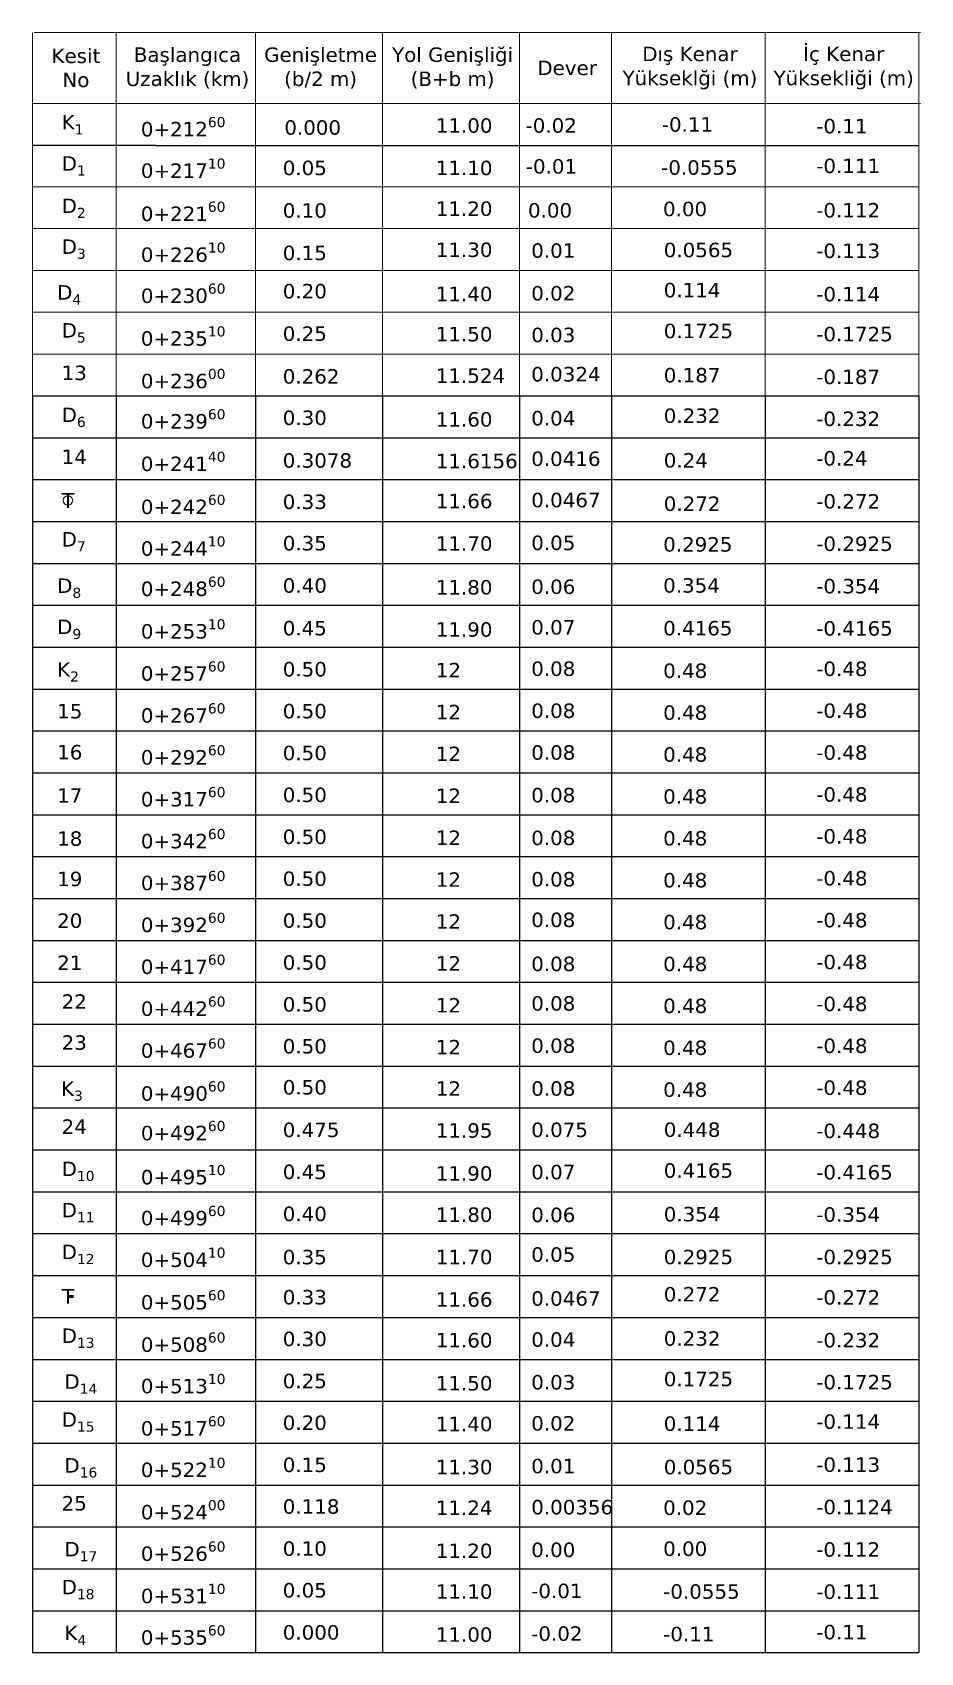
# Model space of a CAD drawing. Header units: millimetres. Extents: x 19067981 to 38137102, y 2652003 to 2652615.
# Drawn here: x 19068062.52 to 19068074.82, y 2652300.49 to 2652322.92 of the extents above; entities that cross this region are included whole.
import ezdxf

# ---------------------------------------------------------------- set-up
doc = ezdxf.new("R2010")
doc.units = ezdxf.units.MM
doc.layers.add('dever ve genişletme', color=1, linetype='Continuous', lineweight=20)
doc.styles.get("Standard").update_dxf_attribs({"font": 'arial.ttf'})

msp = doc.modelspace()

# ---------------------------------------------------------------- linework, layer by layer
for p, q in [((19068064.226, 2652321.354), (19068062.516, 2652321.354)), ((19068064.226, 2652321.354), (19068074.793, 2652321.354)), ((19068062.516, 2652317.887), (19068062.516, 2652309.187)), ((19068062.516, 2652317.887), (19068074.793, 2652317.887)), ((19068063.677, 2652317.887), (19068063.677, 2652309.187)), ((19068065.606, 2652317.887), (19068065.606, 2652309.187)), ((19068067.363, 2652317.887), (19068067.363, 2652309.187)), ((19068069.262, 2652317.887), (19068069.262, 2652309.187)), ((19068070.535, 2652317.887), (19068070.535, 2652309.187)), ((19068072.664, 2652317.887), (19068072.664, 2652309.187)), ((19068074.793, 2652317.887), (19068074.793, 2652309.187)), ((19068062.516, 2652317.307), (19068074.793, 2652317.307)), ((19068062.516, 2652316.727), (19068074.793, 2652316.727)), ((19068062.516, 2652316.727), (19068074.793, 2652316.727)), ((19068062.516, 2652316.147), (19068074.793, 2652316.147)), ((19068062.516, 2652315.567), (19068074.793, 2652315.567)), ((19068062.516, 2652314.987), (19068074.793, 2652314.987)), ((19068062.516, 2652314.407), (19068074.793, 2652314.407)), ((19068062.516, 2652313.827), (19068074.793, 2652313.827)), ((19068062.516, 2652313.247), (19068074.793, 2652313.247)), ((19068062.516, 2652312.667), (19068074.793, 2652312.667)), ((19068062.516, 2652312.087), (19068074.793, 2652312.087)), ((19068062.516, 2652311.507), (19068074.793, 2652311.507)), ((19068062.516, 2652310.927), (19068074.793, 2652310.927)), ((19068062.516, 2652310.347), (19068074.793, 2652310.347)), ((19068062.516, 2652309.767), (19068074.793, 2652309.767)), ((19068062.516, 2652309.187), (19068062.516, 2652305.707)), ((19068062.516, 2652309.187), (19068074.793, 2652309.187)), ((19068063.677, 2652309.187), (19068063.677, 2652305.707)), ((19068065.606, 2652309.187), (19068065.606, 2652305.707)), ((19068067.363, 2652309.187), (19068067.363, 2652305.707)), ((19068069.262, 2652309.187), (19068069.262, 2652305.707)), ((19068070.535, 2652309.187), (19068070.535, 2652305.707)), ((19068072.664, 2652309.187), (19068072.664, 2652305.707)), ((19068074.793, 2652309.187), (19068074.793, 2652305.707)), ((19068062.516, 2652308.607), (19068074.793, 2652308.607)), ((19068062.516, 2652308.027), (19068074.793, 2652308.027)), ((19068062.516, 2652307.447), (19068074.793, 2652307.447)), ((19068062.516, 2652306.867), (19068074.793, 2652306.867)), ((19068062.516, 2652306.287), (19068074.793, 2652306.287)), ((19068062.516, 2652305.707), (19068062.516, 2652304.547)), ((19068062.516, 2652305.707), (19068074.793, 2652305.707)), ((19068063.677, 2652305.707), (19068063.677, 2652304.547)), ((19068065.606, 2652305.707), (19068065.606, 2652304.547)), ((19068067.363, 2652305.707), (19068067.363, 2652304.547)), ((19068069.262, 2652305.707), (19068069.262, 2652304.547)), ((19068070.535, 2652305.707), (19068070.535, 2652304.547)), ((19068072.664, 2652305.707), (19068072.664, 2652304.547)), ((19068074.793, 2652305.707), (19068074.793, 2652304.547)), ((19068062.516, 2652305.127), (19068074.793, 2652305.127)), ((19068062.516, 2652304.547), (19068074.793, 2652304.547)), ((19068062.516, 2652304.547), (19068062.516, 2652303.387)), ((19068062.516, 2652304.547), (19068074.793, 2652304.547)), ((19068063.677, 2652304.547), (19068063.677, 2652303.387)), ((19068065.606, 2652304.547), (19068065.606, 2652303.387)), ((19068067.363, 2652304.547), (19068067.363, 2652303.387)), ((19068069.262, 2652304.547), (19068069.262, 2652303.387)), ((19068070.535, 2652304.547), (19068070.535, 2652303.387)), ((19068072.664, 2652304.547), (19068072.664, 2652303.387)), ((19068074.793, 2652304.547), (19068074.793, 2652303.387)), ((19068062.516, 2652303.967), (19068074.793, 2652303.967)), ((19068062.516, 2652303.387), (19068074.793, 2652303.387)), ((19068062.516, 2652303.387), (19068062.516, 2652302.227)), ((19068062.516, 2652303.387), (19068074.793, 2652303.387)), ((19068063.677, 2652303.387), (19068063.677, 2652302.227)), ((19068065.606, 2652303.387), (19068065.606, 2652302.227)), ((19068067.363, 2652303.387), (19068067.363, 2652302.227)), ((19068069.262, 2652303.387), (19068069.262, 2652302.227)), ((19068070.535, 2652303.387), (19068070.535, 2652302.227)), ((19068072.664, 2652303.387), (19068072.664, 2652302.227)), ((19068074.793, 2652303.387), (19068074.793, 2652302.227)), ((19068062.516, 2652302.807), (19068074.793, 2652302.807)), ((19068062.516, 2652302.227), (19068074.793, 2652302.227)), ((19068062.516, 2652302.227), (19068062.516, 2652301.067)), ((19068062.516, 2652302.227), (19068074.793, 2652302.227)), ((19068063.677, 2652302.227), (19068063.677, 2652301.067)), ((19068065.606, 2652302.227), (19068065.606, 2652301.067)), ((19068067.363, 2652302.227), (19068067.363, 2652301.067)), ((19068069.262, 2652302.227), (19068069.262, 2652301.067)), ((19068070.535, 2652302.227), (19068070.535, 2652301.067)), ((19068072.664, 2652302.227), (19068072.664, 2652301.067)), ((19068074.793, 2652302.227), (19068074.793, 2652301.067)), ((19068062.516, 2652301.647), (19068074.793, 2652301.647)), ((19068062.516, 2652301.067), (19068074.793, 2652301.067)), ((19068062.516, 2652301.067), (19068062.516, 2652300.487)), ((19068062.516, 2652301.067), (19068074.793, 2652301.067)), ((19068063.677, 2652301.067), (19068063.677, 2652300.487)), ((19068065.606, 2652301.067), (19068065.606, 2652300.487)), ((19068067.363, 2652301.067), (19068067.363, 2652300.487)), ((19068069.262, 2652301.067), (19068069.262, 2652300.487)), ((19068070.535, 2652301.067), (19068070.535, 2652300.487)), ((19068072.664, 2652301.067), (19068072.664, 2652300.487)), ((19068074.793, 2652301.067), (19068074.793, 2652300.487)), ((19068062.516, 2652300.487), (19068074.793, 2652300.487))]:
    msp.add_line(p, q)
at = {"layer": 'dever ve genişletme', "color": 0, "ltscale": 2}
for p, q in [((19068062.516, 2652322.918), (19068062.516, 2652317.887)), ((19068062.539, 2652322.917), (19068074.816, 2652322.917)), ((19068063.677, 2652322.918), (19068063.677, 2652317.887)), ((19068065.606, 2652322.918), (19068065.606, 2652317.887)), ((19068067.363, 2652322.918), (19068067.363, 2652317.887)), ((19068069.262, 2652322.918), (19068069.262, 2652317.887)), ((19068070.535, 2652322.918), (19068070.535, 2652317.887)), ((19068072.664, 2652322.918), (19068072.664, 2652317.887)), ((19068074.793, 2652322.918), (19068074.793, 2652317.887)), ((19068062.516, 2652321.936), (19068074.793, 2652321.936)), ((19068062.539, 2652321.934), (19068074.816, 2652321.934)), ((19068062.516, 2652320.779), (19068074.793, 2652320.779)), ((19068062.516, 2652320.201), (19068074.793, 2652320.201)), ((19068062.516, 2652319.622), (19068074.793, 2652319.622)), ((19068062.516, 2652319.044), (19068074.793, 2652319.044)), ((19068062.516, 2652318.465), (19068074.793, 2652318.465))]:
    msp.add_line(p, q, dxfattribs=at)
at = {"layer": 'dever ve genişletme', "color": 0, "lineweight": 53}
msp.add_line((19068063.013, 2652305.419), (19068063.086, 2652305.419), dxfattribs=at)
at = {"layer": 'dever ve genişletme', "color": 0, "lineweight": 5}
msp.add_circle((19068063.009, 2652316.439), 0.065, dxfattribs=at)

# ---------------------------------------------------------------- texts
at = {"char_height": 0.2, "attachment_point": 1}
for s, insert, width in [('\\A1;{\\fVerdana|b0|i0|c162|p34;K\\H0.7x;\\S^ 1;}', (19068062.921, 2652321.775), 0.83451), ('\\A1;{\\fVerdana|b0|i0|c162|p34;0+212\\H0.7x;\\S60^ ;}', (19068064.018, 2652321.747), 9.28577), ('{\\fVerdana|b0|i0|c162|p34;0.000}', (19068066.005, 2652321.702), 4.62296), ('{\\fVerdana|b0|i0|c162|p34;11.00}', (19068068.102, 2652321.729), 1.3258), ('{\\fVerdana|b0|i0|c162|p34;-0.02}', (19068069.346, 2652321.73), 1.38749), ('{\\fVerdana|b0|i0|c162|p34;-0.11}', (19068071.233, 2652321.744), 2.27147), ('{\\fVerdana|b0|i0|c162|p34;-0.11}', (19068073.371, 2652321.721), 3.15566), ('\\A1;{\\fVerdana|b0|i0|c162|p34;D\\H0.7x;\\S^ 1;}', (19068062.921, 2652321.204), 0.83451), ('\\A1;{\\fVerdana|b0|i0|c162|p34;0+217\\H0.7x;\\S10^ ;}', (19068064.018, 2652321.172), 9.28577), ('{\\fVerdana|b0|i0|c162|p34;0.05}', (19068065.983, 2652321.142), 1.80758), ('{\\fVerdana|b0|i0|c162|p34;11.10}', (19068068.102, 2652321.142), 1.3258), ('{\\fVerdana|b0|i0|c162|p34;-0.01}', (19068069.349, 2652321.164), 1.94951), ('{\\fVerdana|b0|i0|c162|p34;-0.0555}', (19068071.223, 2652321.148), 1.84203), ('{\\fVerdana|b0|i0|c162|p34;-0.111}', (19068073.371, 2652321.17), 3.15566), ('\\A1;{\\fVerdana|b0|i0|c162|p34;D\\H0.7x;\\S^ 2;}', (19068062.921, 2652320.617), 0.83451), ('\\A1;{\\fVerdana|b0|i0|c162|p34;0+221\\H0.7x;\\S60^ ;}', (19068064.018, 2652320.575), 9.28577), ('{\\fVerdana|b0|i0|c162|p34;0.10}', (19068065.983, 2652320.553), 1.80758), ('{\\fVerdana|b0|i0|c162|p34;11.20}', (19068068.102, 2652320.578), 1.3258), ('{\\fVerdana|b0|i0|c162|p34;0.00}', (19068069.379, 2652320.555), 1.58068), ('{\\fVerdana|b0|i0|c162|p34;0.00}', (19068071.249, 2652320.574), 2.65327), ('{\\fVerdana|b0|i0|c162|p34;-0.112}', (19068073.371, 2652320.556), 3.15566), ('\\A1;{\\fVerdana|b0|i0|c162|p34;D\\H0.7x;\\S^ 3;}', (19068062.921, 2652320.052), 0.83451), ('\\A1;{\\fVerdana|b0|i0|c162|p34;0+226\\H0.7x;\\S10^ ;}', (19068064.018, 2652320.009), 9.28577), ('{\\fVerdana|b0|i0|c162|p34;0.15}', (19068065.983, 2652319.965), 1.80758), ('{\\fVerdana|b0|i0|c162|p34;11.30}', (19068068.102, 2652320.009), 1.3258), ('{\\fVerdana|b0|i0|c162|p34;0.01}', (19068069.424, 2652319.998), 1.62391), ('{\\fVerdana|b0|i0|c162|p34;0.0565}', (19068071.259, 2652320.006), 2.92285), ('{\\fVerdana|b0|i0|c162|p34;-0.113}', (19068073.371, 2652319.995), 3.15566), ('\\A1;{\\fVerdana|b0|i0|c162|p34;D\\H0.7x;\\S^ 4;}', (19068062.859, 2652319.419), 2.7167), ('\\A1;{\\fVerdana|b0|i0|c162|p34;0+230\\H0.7x;\\S60^ ;}', (19068064.018, 2652319.441), 9.28577), ('{\\fVerdana|b0|i0|c162|p34;0.20}', (19068065.983, 2652319.436), 1.80758), ('{\\fVerdana|b0|i0|c162|p34;11.40}', (19068068.102, 2652319.397), 1.3258), ('{\\fVerdana|b0|i0|c162|p34;0.02}', (19068069.424, 2652319.407), 1.62391), ('{\\fVerdana|b0|i0|c162|p34;0.114}', (19068071.259, 2652319.451), 2.92285), ('{\\fVerdana|b0|i0|c162|p34;-0.114}', (19068073.371, 2652319.395), 3.15566), ('\\A1;{\\fVerdana|b0|i0|c162|p34;D\\H0.7x;\\S^ 5;}', (19068062.921, 2652318.893), 0.83451), ('\\A1;{\\fVerdana|b0|i0|c162|p34;0+235\\H0.7x;\\S10^ ;}', (19068064.018, 2652318.849), 9.28577), ('{\\fVerdana|b0|i0|c162|p34;0.25}', (19068065.983, 2652318.848), 1.80758), ('{\\fVerdana|b0|i0|c162|p34;11.50}', (19068068.102, 2652318.841), 1.3258), ('{\\fVerdana|b0|i0|c162|p34;0.03}', (19068069.424, 2652318.83), 1.62391), ('{\\fVerdana|b0|i0|c162|p34;0.1725}', (19068071.259, 2652318.885), 2.92285), ('{\\fVerdana|b0|i0|c162|p34;-0.1725}', (19068073.371, 2652318.842), 3.15566), ('{\\fVerdana|b0|i0|c162|p34;13}', (19068062.921, 2652318.305), 0.83451), ('\\A1;{\\fVerdana|b0|i0|c162|p34;0+236\\H0.7x;\\S00^ ;}', (19068064.018, 2652318.26), 9.28577), ('{\\fVerdana|b0|i0|c162|p34;0.262}', (19068065.983, 2652318.256), 1.80758), ('{\\fVerdana|b0|i0|c162|p34;11.524}', (19068068.102, 2652318.266), 1.3258), ('{\\fVerdana|b0|i0|c162|p34;0.0324}', (19068069.424, 2652318.286), 1.62391), ('{\\fVerdana|b0|i0|c162|p34;0.187}', (19068071.259, 2652318.273), 2.92285), ('{\\fVerdana|b0|i0|c162|p34;-0.187}', (19068073.371, 2652318.249), 3.15566), ('\\A1;{\\fVerdana|b0|i0|c162|p34;D\\H0.7x;\\S^ 6;}', (19068062.921, 2652317.723), 0.83451), ('{\\fVerdana|b0|i0|c162|p34;0.232}', (19068071.259, 2652317.712), 2.92285), ('\\A1;{\\fVerdana|b0|i0|c162|p34;0+239\\H0.7x;\\S60^ ;}', (19068064.018, 2652317.702), 9.28577), ('{\\fVerdana|b0|i0|c162|p34;0.30}', (19068065.983, 2652317.683), 1.80758), ('{\\fVerdana|b0|i0|c162|p34;11.60}', (19068068.102, 2652317.661), 1.3258), ('{\\fVerdana|b0|i0|c162|p34;0.04}', (19068069.424, 2652317.677), 1.62391), ('{\\fVerdana|b0|i0|c162|p34;-0.232}', (19068073.371, 2652317.669), 3.15566), ('{\\fVerdana|b0|i0|c162|p34;14}', (19068062.921, 2652317.143), 0.83451), ('\\A1;{\\fVerdana|b0|i0|c162|p34;0+241\\H0.7x;\\S40^ ;}', (19068064.018, 2652317.113), 9.28577), ('{\\fVerdana|b0|i0|c162|p34;0.3078}', (19068065.983, 2652317.092), 1.80758), ('{\\fVerdana|b0|i0|c162|p34;11.6156}', (19068068.102, 2652317.084), 1.3258), ('{\\fVerdana|b0|i0|c162|p34;0.0416}', (19068069.424, 2652317.116), 1.62391), ('{\\fVerdana|b0|i0|c162|p34;0.24}', (19068071.259, 2652317.094), 2.92285), ('{\\fVerdana|b0|i0|c162|p34;-0.24}', (19068073.371, 2652317.122), 3.15566), ('\\A1;{\\fVerdana|b0|i0|c162|p34;0+242\\H0.7x;\\S60^ ;}', (19068064.018, 2652316.517), 9.28577), ('{\\fVerdana|b0|i0|c162|p34;0.33}', (19068065.983, 2652316.52), 1.80758), ('{\\fVerdana|b0|i0|c162|p34;11.66}', (19068068.102, 2652316.53), 1.3258), ('{\\fVerdana|b0|i0|c162|p34;0.0467}', (19068069.424, 2652316.544), 1.62391), ('{\\fVerdana|b0|i0|c162|p34;0.272}', (19068071.259, 2652316.493), 2.92285), ('{\\fVerdana|b0|i0|c162|p34;-0.272}', (19068073.371, 2652316.526), 3.15566), ('\\A1;{\\fVerdana|b0|i0|c162|p34;D\\H0.7x;\\S^ 7;}', (19068062.921, 2652316), 0.83451), ('\\A1;{\\fVerdana|b0|i0|c162|p34;0+244\\H0.7x;\\S10^ ;}', (19068064.018, 2652315.941), 9.28577), ('{\\fVerdana|b0|i0|c162|p34;0.35}', (19068065.983, 2652315.947), 1.80758), ('{\\fVerdana|b0|i0|c162|p34;11.70}', (19068068.102, 2652315.942), 1.3258), ('{\\fVerdana|b0|i0|c162|p34;0.05}', (19068069.424, 2652315.951), 1.62391), ('{\\fVerdana|b0|i0|c162|p34;0.2925}', (19068071.251, 2652315.93), 1.80848), ('{\\fVerdana|b0|i0|c162|p34;-0.2925}', (19068073.371, 2652315.939), 3.15566), ('\\A1;{\\fVerdana|b0|i0|c162|p34;D\\H0.7x;\\S^ 8;}', (19068062.859, 2652315.358), 2.7167), ('\\A1;{\\fVerdana|b0|i0|c162|p34;0+248\\H0.7x;\\S60^ ;}', (19068064.018, 2652315.383), 9.28577), ('{\\fVerdana|b0|i0|c162|p34;0.40}', (19068065.983, 2652315.361), 1.80758), ('{\\fVerdana|b0|i0|c162|p34;11.80}', (19068068.102, 2652315.336), 1.3258), ('{\\fVerdana|b0|i0|c162|p34;0.06}', (19068069.424, 2652315.344), 1.62391), ('{\\fVerdana|b0|i0|c162|p34;0.354}', (19068071.251, 2652315.362), 1.80848), ('{\\fVerdana|b0|i0|c162|p34;-0.354}', (19068073.371, 2652315.352), 3.15566), ('\\A1;{\\fVerdana|b0|i0|c162|p34;0+253\\H0.7x;\\S10^ ;}', (19068064.018, 2652314.794), 9.28577), ('\\A1;{\\fVerdana|b0|i0|c162|p34;D\\H0.7x;\\S^ 9;}', (19068062.859, 2652314.788), 2.7167), ('{\\fVerdana|b0|i0|c162|p34;0.45}', (19068065.983, 2652314.771), 1.80758), ('{\\fVerdana|b0|i0|c162|p34;11.90}', (19068068.102, 2652314.752), 1.3258), ('{\\fVerdana|b0|i0|c162|p34;0.07}', (19068069.424, 2652314.782), 1.62391), ('{\\fVerdana|b0|i0|c162|p34;0.4165}', (19068071.251, 2652314.77), 1.80848), ('{\\fVerdana|b0|i0|c162|p34;-0.4165}', (19068073.371, 2652314.767), 3.15566), ('\\A1;{\\fVerdana|b0|i0|c162|p34;K\\H0.7x;\\S^ 2;}', (19068062.859, 2652314.199), 2.7167), ('\\A1;{\\fVerdana|b0|i0|c162|p34;0+257\\H0.7x;\\S60^ ;}', (19068064.018, 2652314.21), 9.28577), ('{\\fVerdana|b0|i0|c162|p34;0.50}', (19068065.983, 2652314.202), 1.80758), ('{\\fVerdana|b0|i0|c162|p34;12}', (19068068.102, 2652314.189), 1.3258), ('{\\fVerdana|b0|i0|c162|p34;0.08}', (19068069.424, 2652314.209), 1.62391), ('{\\fVerdana|b0|i0|c162|p34;0.48}', (19068071.251, 2652314.181), 1.80848), ('{\\fVerdana|b0|i0|c162|p34;-0.48}', (19068073.371, 2652314.208), 3.15566), ('{\\fVerdana|b0|i0|c162|p34;15}', (19068062.859, 2652313.621), 2.7167), ('\\A1;{\\fVerdana|b0|i0|c162|p34;0+267\\H0.7x;\\S60^ ;}', (19068064.018, 2652313.63), 9.28577), ('{\\fVerdana|b0|i0|c162|p34;0.50}', (19068065.983, 2652313.622), 1.80758), ('{\\fVerdana|b0|i0|c162|p34;12}', (19068068.102, 2652313.609), 1.3258), ('{\\fVerdana|b0|i0|c162|p34;0.08}', (19068069.424, 2652313.627), 1.62391), ('{\\fVerdana|b0|i0|c162|p34;0.48}', (19068071.251, 2652313.601), 1.80848), ('{\\fVerdana|b0|i0|c162|p34;-0.48}', (19068073.371, 2652313.628), 3.15566), ('{\\fVerdana|b0|i0|c162|p34;16}', (19068062.859, 2652313.053), 2.7167), ('\\A1;{\\fVerdana|b0|i0|c162|p34;0+292\\H0.7x;\\S60^ ;}', (19068064.018, 2652313.05), 9.28577), ('{\\fVerdana|b0|i0|c162|p34;0.50}', (19068065.983, 2652313.042), 1.80758), ('{\\fVerdana|b0|i0|c162|p34;12}', (19068068.102, 2652313.029), 1.3258), ('{\\fVerdana|b0|i0|c162|p34;0.08}', (19068069.424, 2652313.049), 1.62391), ('{\\fVerdana|b0|i0|c162|p34;0.48}', (19068071.251, 2652313.021), 1.80848), ('{\\fVerdana|b0|i0|c162|p34;-0.48}', (19068073.371, 2652313.048), 3.15566), ('{\\fVerdana|b0|i0|c162|p34;17}', (19068062.859, 2652312.454), 2.7167), ('\\A1;{\\fVerdana|b0|i0|c162|p34;0+317\\H0.7x;\\S60^ ;}', (19068064.018, 2652312.47), 9.28577), ('{\\fVerdana|b0|i0|c162|p34;0.50}', (19068065.983, 2652312.462), 1.80758), ('{\\fVerdana|b0|i0|c162|p34;12}', (19068068.102, 2652312.449), 1.3258), ('{\\fVerdana|b0|i0|c162|p34;0.08}', (19068069.424, 2652312.459), 1.62391), ('{\\fVerdana|b0|i0|c162|p34;0.48}', (19068071.251, 2652312.441), 1.80848), ('{\\fVerdana|b0|i0|c162|p34;-0.48}', (19068073.371, 2652312.468), 3.15566), ('\\A1;{\\fVerdana|b0|i0|c162|p34;0+342\\H0.7x;\\S60^ ;}', (19068064.018, 2652311.89), 9.28577), ('{\\fVerdana|b0|i0|c162|p34;0.50}', (19068065.983, 2652311.882), 1.80758), ('{\\fVerdana|b0|i0|c162|p34;-0.48}', (19068073.371, 2652311.888), 3.15566), ('{\\fVerdana|b0|i0|c162|p34;18}', (19068062.859, 2652311.857), 2.7167), ('{\\fVerdana|b0|i0|c162|p34;12}', (19068068.102, 2652311.869), 1.3258), ('{\\fVerdana|b0|i0|c162|p34;0.08}', (19068069.424, 2652311.866), 1.62391), ('{\\fVerdana|b0|i0|c162|p34;0.48}', (19068071.251, 2652311.861), 1.80848), ('{\\fVerdana|b0|i0|c162|p34;19}', (19068062.859, 2652311.298), 2.7167), ('\\A1;{\\fVerdana|b0|i0|c162|p34;0+387\\H0.7x;\\S60^ ;}', (19068064.018, 2652311.31), 9.28577), ('{\\fVerdana|b0|i0|c162|p34;0.50}', (19068065.983, 2652311.302), 1.80758), ('{\\fVerdana|b0|i0|c162|p34;12}', (19068068.102, 2652311.289), 1.3258), ('{\\fVerdana|b0|i0|c162|p34;0.08}', (19068069.424, 2652311.294), 1.62391), ('{\\fVerdana|b0|i0|c162|p34;0.48}', (19068071.251, 2652311.281), 1.80848), ('{\\fVerdana|b0|i0|c162|p34;-0.48}', (19068073.371, 2652311.308), 3.15566), ('{\\fVerdana|b0|i0|c162|p34;20}', (19068062.859, 2652310.721), 2.7167), ('\\A1;{\\fVerdana|b0|i0|c162|p34;0+392\\H0.7x;\\S60^ ;}', (19068064.018, 2652310.73), 9.28577), ('{\\fVerdana|b0|i0|c162|p34;0.50}', (19068065.983, 2652310.722), 1.80758), ('{\\fVerdana|b0|i0|c162|p34;12}', (19068068.102, 2652310.709), 1.3258), ('{\\fVerdana|b0|i0|c162|p34;0.08}', (19068069.424, 2652310.732), 1.62391), ('{\\fVerdana|b0|i0|c162|p34;0.48}', (19068071.251, 2652310.701), 1.80848), ('{\\fVerdana|b0|i0|c162|p34;-0.48}', (19068073.371, 2652310.728), 3.15566), ('{\\fVerdana|b0|i0|c162|p34;21}', (19068062.859, 2652310.138), 2.7167), ('\\A1;{\\fVerdana|b0|i0|c162|p34;0+417\\H0.7x;\\S60^ ;}', (19068064.018, 2652310.15), 9.28577), ('{\\fVerdana|b0|i0|c162|p34;0.50}', (19068065.983, 2652310.142), 1.80758), ('{\\fVerdana|b0|i0|c162|p34;12}', (19068068.102, 2652310.129), 1.3258), ('{\\fVerdana|b0|i0|c162|p34;0.08}', (19068069.424, 2652310.122), 1.62391), ('{\\fVerdana|b0|i0|c162|p34;0.48}', (19068071.251, 2652310.121), 1.80848), ('{\\fVerdana|b0|i0|c162|p34;-0.48}', (19068073.371, 2652310.148), 3.15566), ('{\\fVerdana|b0|i0|c162|p34;22}', (19068062.921, 2652309.6), 0.83451), ('\\A1;{\\fVerdana|b0|i0|c162|p34;0+442\\H0.7x;\\S60^ ;}', (19068064.018, 2652309.57), 9.28577), ('{\\fVerdana|b0|i0|c162|p34;0.50}', (19068065.983, 2652309.562), 1.80758), ('{\\fVerdana|b0|i0|c162|p34;12}', (19068068.102, 2652309.549), 1.3258), ('{\\fVerdana|b0|i0|c162|p34;0.08}', (19068069.424, 2652309.575), 1.62391), ('{\\fVerdana|b0|i0|c162|p34;0.48}', (19068071.251, 2652309.541), 1.80848), ('{\\fVerdana|b0|i0|c162|p34;-0.48}', (19068073.371, 2652309.568), 3.15566), ('{\\fVerdana|b0|i0|c162|p34;23}', (19068062.921, 2652309.033), 0.83451), ('\\A1;{\\fVerdana|b0|i0|c162|p34;0+467\\H0.7x;\\S60^ ;}', (19068064.018, 2652308.99), 9.28577), ('{\\fVerdana|b0|i0|c162|p34;0.50}', (19068065.983, 2652308.982), 1.80758), ('{\\fVerdana|b0|i0|c162|p34;12}', (19068068.102, 2652308.969), 1.3258), ('{\\fVerdana|b0|i0|c162|p34;0.08}', (19068069.424, 2652308.99), 1.62391), ('{\\fVerdana|b0|i0|c162|p34;0.48}', (19068071.251, 2652308.961), 1.80848), ('{\\fVerdana|b0|i0|c162|p34;-0.48}', (19068073.371, 2652308.988), 3.15566), ('\\A1;{\\fVerdana|b0|i0|c162|p34;K\\H0.7x;\\S^ 3;}', (19068062.912, 2652308.395), 2.3533), ('\\A1;{\\fVerdana|b0|i0|c162|p34;0+490\\H0.7x;\\S60^ ;}', (19068064.018, 2652308.396), 9.28577), ('{\\fVerdana|b0|i0|c162|p34;0.50}', (19068065.983, 2652308.414), 1.80758), ('{\\fVerdana|b0|i0|c162|p34;12}', (19068068.102, 2652308.396), 1.3258), ('{\\fVerdana|b0|i0|c162|p34;0.08}', (19068069.424, 2652308.397), 1.62391), ('{\\fVerdana|b0|i0|c162|p34;0.48}', (19068071.251, 2652308.381), 1.80848), ('{\\fVerdana|b0|i0|c162|p34;-0.48}', (19068073.371, 2652308.408), 3.15566), ('{\\fVerdana|b0|i0|c162|p34;24}', (19068062.921, 2652307.869), 0.83451), ('\\A1;{\\fVerdana|b0|i0|c162|p34;0+492\\H0.7x;\\S60^ ;}', (19068064.018, 2652307.848), 9.28577), ('{\\fVerdana|b0|i0|c162|p34;0.475}', (19068065.983, 2652307.824), 1.80758), ('{\\fVerdana|b0|i0|c162|p34;11.95}', (19068068.102, 2652307.816), 1.3258), ('{\\fVerdana|b0|i0|c162|p34;0.075}', (19068069.424, 2652307.825), 1.62391), ('{\\fVerdana|b0|i0|c162|p34;0.448}', (19068071.259, 2652307.827), 2.92285), ('{\\fVerdana|b0|i0|c162|p34;-0.448}', (19068073.371, 2652307.81), 3.15566), ('\\A1;{\\fVerdana|b0|i0|c162|p34;D\\H0.7x;\\S^ 10;}', (19068062.921, 2652307.284), 0.83451), ('\\A1;{\\fVerdana|b0|i0|c162|p34;0+495\\H0.7x;\\S10^ ;}', (19068064.018, 2652307.238), 9.28577), ('{\\fVerdana|b0|i0|c162|p34;0.45}', (19068065.983, 2652307.243), 1.80758), ('{\\fVerdana|b0|i0|c162|p34;11.90}', (19068068.102, 2652307.221), 1.3258), ('{\\fVerdana|b0|i0|c162|p34;0.07}', (19068069.424, 2652307.24), 1.62391), ('{\\fVerdana|b0|i0|c162|p34;0.4165}', (19068071.259, 2652307.261), 2.92285), ('{\\fVerdana|b0|i0|c162|p34;-0.4165}', (19068073.371, 2652307.237), 3.15566), ('\\A1;{\\fVerdana|b0|i0|c162|p34;D\\H0.7x;\\S^ 11;}', (19068062.921, 2652306.713), 0.83451), ('\\A1;{\\fVerdana|b0|i0|c162|p34;0+499\\H0.7x;\\S60^ ;}', (19068064.018, 2652306.671), 9.28577), ('{\\fVerdana|b0|i0|c162|p34;0.40}', (19068065.983, 2652306.661), 1.80758), ('{\\fVerdana|b0|i0|c162|p34;11.80}', (19068068.102, 2652306.65), 1.3258), ('{\\fVerdana|b0|i0|c162|p34;0.06}', (19068069.424, 2652306.647), 1.62391), ('{\\fVerdana|b0|i0|c162|p34;0.354}', (19068071.259, 2652306.657), 2.92285), ('{\\fVerdana|b0|i0|c162|p34;-0.354}', (19068073.371, 2652306.652), 3.15566), ('\\A1;{\\fVerdana|b0|i0|c162|p34;D\\H0.7x;\\S^ 12;}', (19068062.921, 2652306.134), 0.83451), ('\\A1;{\\fVerdana|b0|i0|c162|p34;0+504\\H0.7x;\\S10^ ;}', (19068064.018, 2652306.094), 9.28577), ('{\\fVerdana|b0|i0|c162|p34;0.35}', (19068065.983, 2652306.063), 1.80758), ('{\\fVerdana|b0|i0|c162|p34;11.70}', (19068068.102, 2652306.064), 1.3258), ('{\\fVerdana|b0|i0|c162|p34;0.05}', (19068069.424, 2652306.099), 1.62391), ('{\\fVerdana|b0|i0|c162|p34;0.2925}', (19068071.259, 2652306.064), 2.92285), ('{\\fVerdana|b0|i0|c162|p34;-0.2925}', (19068073.371, 2652306.064), 3.15566), ('\\A1;{\\fVerdana|b0|i0|c162|p34;0+505\\H0.7x;\\S60^ ;}', (19068064.018, 2652305.505), 9.28577), ('{\\fVerdana|b0|i0|c162|p34;0.33}', (19068065.983, 2652305.507), 1.80758), ('{\\fVerdana|b0|i0|c162|p34;11.66}', (19068068.102, 2652305.476), 1.3258), ('{\\fVerdana|b0|i0|c162|p34;0.0467}', (19068069.424, 2652305.49), 1.62391), ('{\\fVerdana|b0|i0|c162|p34;0.272}', (19068071.259, 2652305.548), 2.92285), ('{\\fVerdana|b0|i0|c162|p34;-0.272}', (19068073.371, 2652305.505), 3.15566), ('\\A1;{\\fVerdana|b0|i0|c162|p34;D\\H0.7x;\\S^ 13;}', (19068062.921, 2652304.974), 0.83451), ('{\\fVerdana|b0|i0|c162|p34;0.30}', (19068065.983, 2652304.93), 1.80758), ('{\\fVerdana|b0|i0|c162|p34;0.04}', (19068069.424, 2652304.921), 1.62391), ('{\\fVerdana|b0|i0|c162|p34;0.232}', (19068071.259, 2652304.936), 2.92285), ('\\A1;{\\fVerdana|b0|i0|c162|p34;0+508\\H0.7x;\\S60^ ;}', (19068064.018, 2652304.919), 9.28577), ('{\\fVerdana|b0|i0|c162|p34;11.60}', (19068068.102, 2652304.912), 1.3258), ('{\\fVerdana|b0|i0|c162|p34;-0.232}', (19068073.371, 2652304.912), 3.15566), ('\\A1;{\\fVerdana|b0|i0|c162|p34;D\\H0.7x;\\S^ 14;}', (19068062.96, 2652304.339), 2.68113), ('\\A1;{\\fVerdana|b0|i0|c162|p34;0+513\\H0.7x;\\S10^ ;}', (19068064.018, 2652304.345), 9.28577), ('{\\fVerdana|b0|i0|c162|p34;0.25}', (19068065.983, 2652304.347), 1.80758), ('{\\fVerdana|b0|i0|c162|p34;11.50}', (19068068.102, 2652304.316), 1.3258), ('{\\fVerdana|b0|i0|c162|p34;0.03}', (19068069.424, 2652304.33), 1.62391), ('{\\fVerdana|b0|i0|c162|p34;0.1725}', (19068071.259, 2652304.375), 2.92285), ('{\\fVerdana|b0|i0|c162|p34;-0.1725}', (19068073.371, 2652304.332), 3.15566), ('\\A1;{\\fVerdana|b0|i0|c162|p34;D\\H0.7x;\\S^ 15;}', (19068062.921, 2652303.814), 0.83451), ('\\A1;{\\fVerdana|b0|i0|c162|p34;0+517\\H0.7x;\\S60^ ;}', (19068064.018, 2652303.759), 9.28577), ('{\\fVerdana|b0|i0|c162|p34;0.20}', (19068065.983, 2652303.77), 1.80758), ('{\\fVerdana|b0|i0|c162|p34;11.40}', (19068068.102, 2652303.752), 1.3258), ('{\\fVerdana|b0|i0|c162|p34;0.02}', (19068069.424, 2652303.761), 1.62391), ('{\\fVerdana|b0|i0|c162|p34;0.114}', (19068071.259, 2652303.757), 2.92285), ('{\\fVerdana|b0|i0|c162|p34;-0.114}', (19068073.371, 2652303.785), 3.15566), ('\\A1;{\\fVerdana|b0|i0|c162|p34;D\\H0.7x;\\S^ 16;}', (19068062.96, 2652303.179), 2.68113), ('\\A1;{\\fVerdana|b0|i0|c162|p34;0+522\\H0.7x;\\S10^ ;}', (19068064.018, 2652303.185), 9.28577), ('{\\fVerdana|b0|i0|c162|p34;0.15}', (19068065.983, 2652303.187), 1.80758), ('{\\fVerdana|b0|i0|c162|p34;11.30}', (19068068.102, 2652303.156), 1.3258), ('{\\fVerdana|b0|i0|c162|p34;0.01}', (19068069.424, 2652303.17), 1.62391), ('{\\fVerdana|b0|i0|c162|p34;0.0565}', (19068071.259, 2652303.156), 2.92285), ('{\\fVerdana|b0|i0|c162|p34;-0.113}', (19068073.371, 2652303.189), 3.15566), ('{\\fVerdana|b0|i0|c162|p34;25}', (19068062.921, 2652302.654), 0.83451), ('\\A1;{\\fVerdana|b0|i0|c162|p34;0+524\\H0.7x;\\S00^ ;}', (19068064.018, 2652302.599), 9.28577), ('{\\fVerdana|b0|i0|c162|p34;0.118}', (19068065.983, 2652302.61), 1.80758), ('{\\fVerdana|b0|i0|c162|p34;11.24}', (19068068.102, 2652302.592), 1.3258), ('{\\fVerdana|b0|i0|c162|p34;0.00356}', (19068069.424, 2652302.601), 1.62391), ('{\\fVerdana|b0|i0|c162|p34;0.02}', (19068071.251, 2652302.593), 1.80848), ('{\\fVerdana|b0|i0|c162|p34;-0.1124}', (19068073.371, 2652302.602), 3.15566), ('\\A1;{\\fVerdana|b0|i0|c162|p34;D\\H0.7x;\\S^ 17;}', (19068062.96, 2652302.019), 2.68113), ('\\A1;{\\fVerdana|b0|i0|c162|p34;0+526\\H0.7x;\\S60^ ;}', (19068064.018, 2652302.025), 9.28577), ('{\\fVerdana|b0|i0|c162|p34;0.10}', (19068065.983, 2652302.027), 1.80758), ('{\\fVerdana|b0|i0|c162|p34;0.00}', (19068069.424, 2652302.01), 1.62391), ('{\\fVerdana|b0|i0|c162|p34;0.00}', (19068071.251, 2652302.025), 1.80848), ('{\\fVerdana|b0|i0|c162|p34;-0.112}', (19068073.371, 2652302.015), 3.15566), ('{\\fVerdana|b0|i0|c162|p34;11.20}', (19068068.102, 2652301.996), 1.3258), ('\\A1;{\\fVerdana|b0|i0|c162|p34;D\\H0.7x;\\S^ 18;}', (19068062.921, 2652301.494), 0.83451), ('\\A1;{\\fVerdana|b0|i0|c162|p34;0+531\\H0.7x;\\S10^ ;}', (19068064.018, 2652301.439), 9.28577), ('{\\fVerdana|b0|i0|c162|p34;0.05}', (19068065.983, 2652301.45), 1.80758), ('{\\fVerdana|b0|i0|c162|p34;11.10}', (19068068.102, 2652301.432), 1.3258), ('{\\fVerdana|b0|i0|c162|p34;-0.01}', (19068069.424, 2652301.441), 1.62391), ('{\\fVerdana|b0|i0|c162|p34;-0.0555}', (19068071.251, 2652301.433), 1.80848), ('{\\fVerdana|b0|i0|c162|p34;-0.111}', (19068073.371, 2652301.43), 3.15566), ('\\A1;{\\fVerdana|b0|i0|c162|p34;K\\H0.7x;\\S^ 4;}', (19068062.96, 2652300.859), 2.68113), ('\\A1;{\\fVerdana|b0|i0|c162|p34;0+535\\H0.7x;\\S60^ ;}', (19068064.018, 2652300.865), 9.28577), ('{\\fVerdana|b0|i0|c162|p34;0.000}', (19068065.983, 2652300.867), 1.80758), ('{\\fVerdana|b0|i0|c162|p34;11.00}', (19068068.102, 2652300.836), 1.3258), ('{\\fVerdana|b0|i0|c162|p34;-0.02}', (19068069.424, 2652300.85), 1.62391), ('{\\fVerdana|b0|i0|c162|p34;-0.11}', (19068071.251, 2652300.844), 1.80848), ('{\\fVerdana|b0|i0|c162|p34;-0.11}', (19068073.371, 2652300.871), 3.15566)]:
    msp.add_mtext(s, dxfattribs=dict(at, insert=insert, width=width))
at = {"layer": 'dever ve genişletme', "color": 0, "lineweight": 5, "char_height": 0.2, "width": 4.77531, "attachment_point": 5}
for s, insert in [('{\\fVerdana|b0|i0|c162|p34;Kesit\\PNo}', (19068063.119, 2652322.425)), ('{\\fVerdana|b0|i0|c162|p34;Başlangıca\\PUzaklık (km)}', (19068064.664, 2652322.425)), ('{\\fVerdana|b0|i0|c162|p34;Genişletme\\P(b/2 m)}', (19068066.507, 2652322.425)), ('{\\fVerdana|b0|i0|c162|p34;Yol Genişliği\\P(B+b m)}', (19068068.335, 2652322.425)), ('{\\fVerdana|b0|i0|c162|p34;Dış Kenar\\PYükseklği (m)}', (19068071.622, 2652322.425)), ('{\\fVerdana|b0|i0|c162|p34;İç Kenar\\PYüksekliği (m)}', (19068073.751, 2652322.425)), ('{\\fVerdana|b0|i0|c162|p34;Dever}', (19068069.921, 2652322.425))]:
    msp.add_mtext(s, dxfattribs=dict(at, insert=insert))
at = {"layer": 'dever ve genişletme', "color": 0, "lineweight": 5, "char_height": 0.20707, "width": 0.34766, "attachment_point": 5, "rotation": 359.905}
for insert in [(19068063.009, 2652316.439), (19068063.009, 2652305.419)]:
    msp.add_mtext('{\\fVerdana|b0|i0|c162|p34;T}', dxfattribs=dict(at, insert=insert))

doc.saveas('drawing.dxf')
